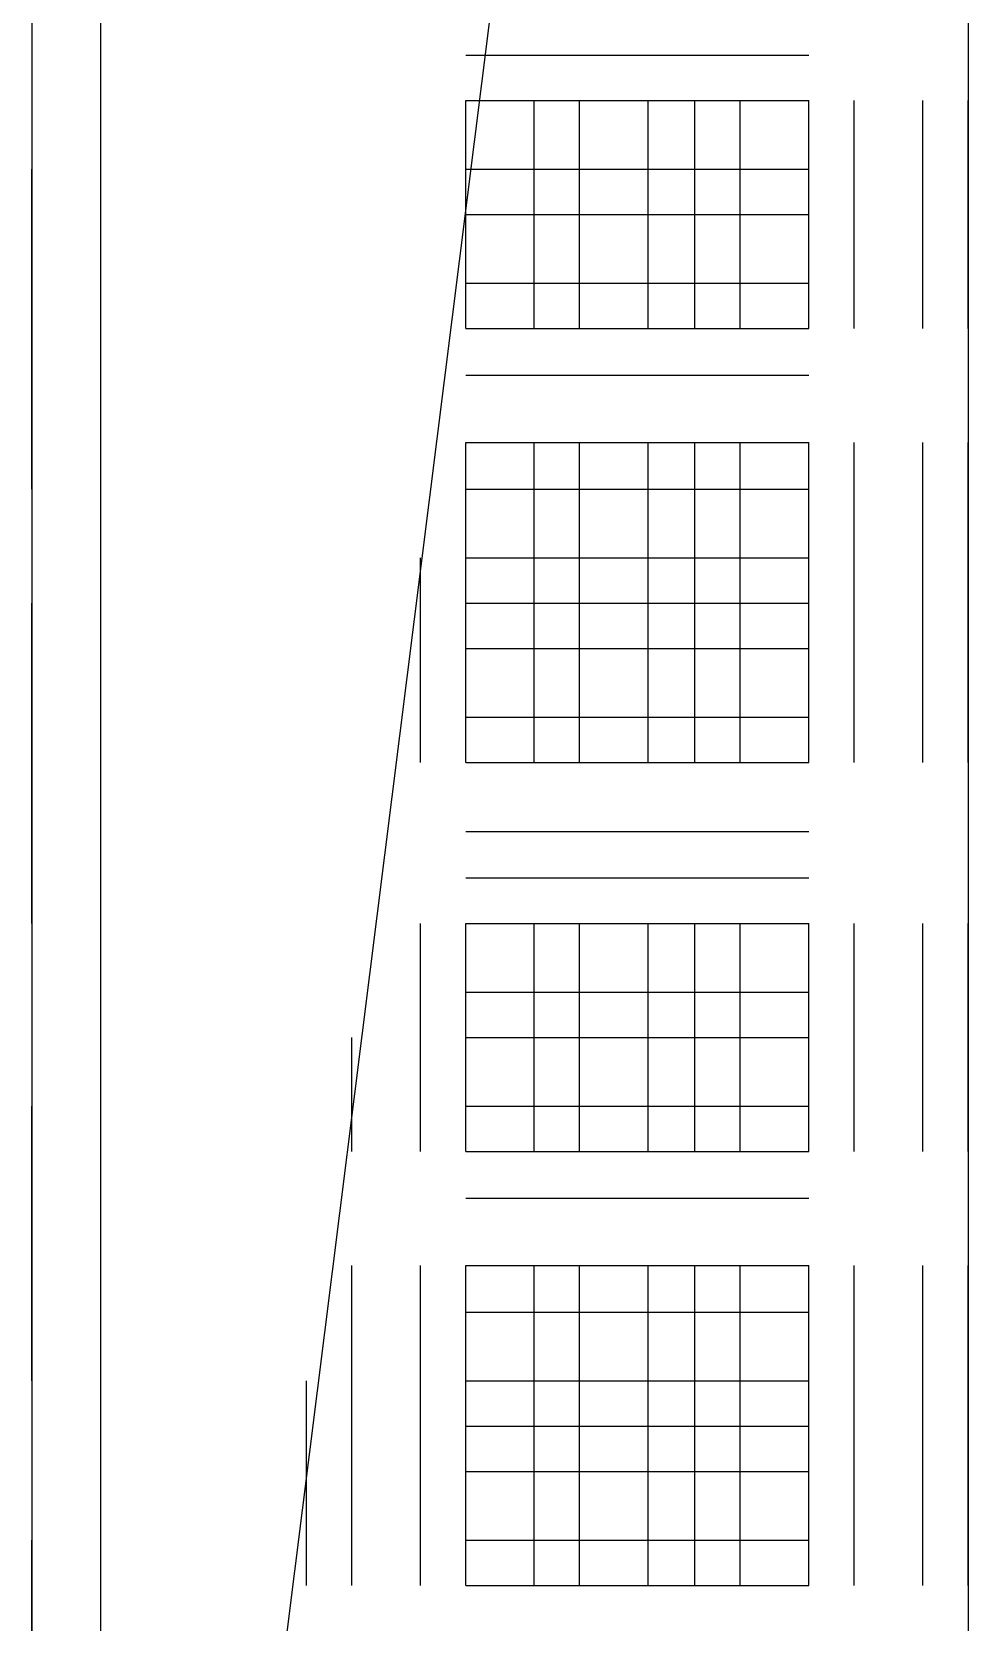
# Model space of a CAD drawing. Header units: millimetres. Extents: x 5 to 415, y 48 to 251.
# Drawn here: x 185.367 to 186.09, y 73.897 to 75.124 of the extents above; entities that cross this region are included whole.
import ezdxf

# ---------------------------------------------------------------- set-up
doc = ezdxf.new("R2010")
doc.units = ezdxf.units.MM
doc.layers.add('P', color=7, linetype='Continuous')

msp = doc.modelspace()

# ---------------------------------------------------------------- linework, layer by layer
at = {"layer": 'P'}
for points in [[(185.367, 81.28), (185.367, 72.655)], [(185.42, 78.07), (185.42, 72.743)], [(185.42, 72.743), (186.09, 78.07)], [(186.09, 78.07), (186.09, 72.743)], [(185.702, 75.106), (185.79, 75.106)], [(185.702, 75.106), (185.79, 75.106)], [(185.702, 75.106), (185.79, 75.106)], [(185.79, 75.106), (185.879, 75.106)], [(185.79, 75.106), (185.879, 75.106)], [(185.79, 75.106), (185.879, 75.106)], [(185.879, 75.106), (185.967, 75.106)], [(185.879, 75.106), (185.967, 75.106)], [(185.879, 75.106), (185.967, 75.106)], [(185.702, 74.983), (185.702, 75.071)], [(185.702, 75.071), (185.79, 75.071)], [(185.702, 75.071), (185.79, 75.071)], [(185.702, 75.071), (185.79, 75.071)], [(185.702, 75.071), (185.79, 75.071)], [(185.755, 74.983), (185.755, 75.071)], [(185.755, 74.983), (185.755, 75.071)], [(185.755, 74.983), (185.755, 75.071)], [(185.755, 74.983), (185.755, 75.071)], [(185.79, 74.983), (185.79, 75.071)], [(185.79, 74.983), (185.79, 75.071)], [(185.79, 74.983), (185.79, 75.071)], [(185.79, 74.983), (185.79, 75.071)], [(185.79, 75.071), (185.879, 75.071)], [(185.79, 75.071), (185.879, 75.071)], [(185.79, 75.071), (185.879, 75.071)], [(185.79, 75.071), (185.879, 75.071)], [(185.843, 74.983), (185.843, 75.071)], [(185.843, 74.983), (185.843, 75.071)], [(185.843, 74.983), (185.843, 75.071)], [(185.843, 74.983), (185.843, 75.071)], [(185.879, 74.983), (185.879, 75.071)], [(185.879, 74.983), (185.879, 75.071)], [(185.879, 74.983), (185.879, 75.071)], [(185.879, 74.983), (185.879, 75.071)], [(185.879, 75.071), (185.967, 75.071)], [(185.879, 75.071), (185.967, 75.071)], [(185.879, 75.071), (185.967, 75.071)], [(185.879, 75.071), (185.967, 75.071)], [(185.914, 74.983), (185.914, 75.071)], [(185.914, 74.983), (185.914, 75.071)], [(185.914, 74.983), (185.914, 75.071)], [(185.914, 74.983), (185.914, 75.071)], [(185.967, 74.983), (185.967, 75.071)], [(185.967, 74.983), (185.967, 75.071)], [(185.967, 74.983), (185.967, 75.071)], [(186.002, 74.983), (186.002, 75.071)], [(186.002, 74.983), (186.002, 75.071)], [(186.002, 74.983), (186.002, 75.071)], [(186.002, 74.983), (186.002, 75.071)], [(186.055, 74.983), (186.055, 75.071)], [(186.055, 74.983), (186.055, 75.071)], [(186.055, 74.983), (186.055, 75.071)], [(186.055, 74.983), (186.055, 75.071)], [(186.09, 74.983), (186.09, 75.071)], [(186.09, 74.983), (186.09, 75.071)], [(185.367, 74.771), (185.367, 75.018)], [(185.367, 75.018), (185.367, 74.771)], [(185.702, 75.018), (185.79, 75.018)], [(185.702, 75.018), (185.79, 75.018)], [(185.702, 75.018), (185.79, 75.018)], [(185.702, 75.018), (185.79, 75.018)], [(185.79, 75.018), (185.879, 75.018)], [(185.79, 75.018), (185.879, 75.018)], [(185.79, 75.018), (185.879, 75.018)], [(185.79, 75.018), (185.879, 75.018)], [(185.879, 75.018), (185.967, 75.018)], [(185.879, 75.018), (185.967, 75.018)], [(185.879, 75.018), (185.967, 75.018)], [(185.879, 75.018), (185.967, 75.018)], [(185.702, 74.895), (185.702, 74.983)], [(185.702, 74.895), (185.702, 74.983)], [(185.702, 74.983), (185.79, 74.983)], [(185.702, 74.983), (185.79, 74.983)], [(185.702, 74.983), (185.79, 74.983)], [(185.702, 74.983), (185.79, 74.983)], [(185.755, 74.895), (185.755, 74.983)], [(185.755, 74.895), (185.755, 74.983)], [(185.755, 74.895), (185.755, 74.983)], [(185.755, 74.895), (185.755, 74.983)], [(185.79, 74.895), (185.79, 74.983)], [(185.79, 74.895), (185.79, 74.983)], [(185.79, 74.895), (185.79, 74.983)], [(185.79, 74.895), (185.79, 74.983)], [(185.79, 74.983), (185.879, 74.983)], [(185.79, 74.983), (185.879, 74.983)], [(185.79, 74.983), (185.879, 74.983)], [(185.79, 74.983), (185.879, 74.983)], [(185.843, 74.895), (185.843, 74.983)], [(185.843, 74.895), (185.843, 74.983)], [(185.843, 74.895), (185.843, 74.983)], [(185.843, 74.895), (185.843, 74.983)], [(185.879, 74.895), (185.879, 74.983)], [(185.879, 74.895), (185.879, 74.983)], [(185.879, 74.895), (185.879, 74.983)], [(185.879, 74.895), (185.879, 74.983)], [(185.879, 74.983), (185.967, 74.983)], [(185.879, 74.983), (185.967, 74.983)], [(185.879, 74.983), (185.967, 74.983)], [(185.879, 74.983), (185.967, 74.983)], [(185.914, 74.895), (185.914, 74.983)], [(185.914, 74.895), (185.914, 74.983)], [(185.914, 74.895), (185.914, 74.983)], [(185.914, 74.895), (185.914, 74.983)], [(185.967, 74.895), (185.967, 74.983)], [(185.967, 74.895), (185.967, 74.983)], [(185.967, 74.895), (185.967, 74.983)], [(186.002, 74.895), (186.002, 74.983)], [(186.002, 74.895), (186.002, 74.983)], [(186.002, 74.895), (186.002, 74.983)], [(186.002, 74.895), (186.002, 74.983)], [(186.055, 74.895), (186.055, 74.983)], [(186.055, 74.895), (186.055, 74.983)], [(186.055, 74.895), (186.055, 74.983)], [(186.055, 74.895), (186.055, 74.983)], [(186.09, 74.895), (186.09, 74.983)], [(186.09, 74.895), (186.09, 74.983)], [(185.702, 74.93), (185.79, 74.93)], [(185.702, 74.93), (185.79, 74.93)], [(185.702, 74.93), (185.79, 74.93)], [(185.702, 74.93), (185.79, 74.93)], [(185.79, 74.93), (185.879, 74.93)], [(185.79, 74.93), (185.879, 74.93)], [(185.79, 74.93), (185.879, 74.93)], [(185.79, 74.93), (185.879, 74.93)], [(185.879, 74.93), (185.967, 74.93)], [(185.879, 74.93), (185.967, 74.93)], [(185.879, 74.93), (185.967, 74.93)], [(185.879, 74.93), (185.967, 74.93)], [(185.702, 74.895), (185.79, 74.895)], [(185.702, 74.895), (185.79, 74.895)], [(185.702, 74.895), (185.79, 74.895)], [(185.702, 74.895), (185.79, 74.895)], [(185.79, 74.895), (185.879, 74.895)], [(185.79, 74.895), (185.879, 74.895)], [(185.79, 74.895), (185.879, 74.895)], [(185.79, 74.895), (185.879, 74.895)], [(185.879, 74.895), (185.967, 74.895)], [(185.879, 74.895), (185.967, 74.895)], [(185.879, 74.895), (185.967, 74.895)], [(185.879, 74.895), (185.967, 74.895)], [(185.702, 74.859), (185.79, 74.859)], [(185.702, 74.859), (185.79, 74.859)], [(185.702, 74.859), (185.79, 74.859)], [(185.702, 74.859), (185.79, 74.859)], [(185.79, 74.859), (185.879, 74.859)], [(185.79, 74.859), (185.879, 74.859)], [(185.79, 74.859), (185.879, 74.859)], [(185.79, 74.859), (185.879, 74.859)], [(185.879, 74.859), (185.967, 74.859)], [(185.879, 74.859), (185.967, 74.859)], [(185.879, 74.859), (185.967, 74.859)], [(185.879, 74.859), (185.967, 74.859)], [(185.702, 74.718), (185.702, 74.807)], [(185.702, 74.718), (185.702, 74.807)], [(185.702, 74.718), (185.702, 74.807)], [(185.702, 74.718), (185.702, 74.807)], [(185.702, 74.807), (185.79, 74.807)], [(185.702, 74.807), (185.79, 74.807)], [(185.702, 74.807), (185.79, 74.807)], [(185.755, 74.718), (185.755, 74.807)], [(185.755, 74.718), (185.755, 74.807)], [(185.755, 74.718), (185.755, 74.807)], [(185.755, 74.718), (185.755, 74.807)], [(185.79, 74.718), (185.79, 74.807)], [(185.79, 74.718), (185.79, 74.807)], [(185.79, 74.718), (185.79, 74.807)], [(185.79, 74.718), (185.79, 74.807)], [(185.79, 74.807), (185.879, 74.807)], [(185.79, 74.807), (185.879, 74.807)], [(185.79, 74.807), (185.879, 74.807)], [(185.843, 74.718), (185.843, 74.807)], [(185.843, 74.718), (185.843, 74.807)], [(185.843, 74.718), (185.843, 74.807)], [(185.843, 74.718), (185.843, 74.807)], [(185.879, 74.718), (185.879, 74.807)], [(185.879, 74.718), (185.879, 74.807)], [(185.879, 74.718), (185.879, 74.807)], [(185.879, 74.718), (185.879, 74.807)], [(185.879, 74.807), (185.967, 74.807)], [(185.879, 74.807), (185.967, 74.807)], [(185.879, 74.807), (185.967, 74.807)], [(185.914, 74.718), (185.914, 74.807)], [(185.914, 74.718), (185.914, 74.807)], [(185.914, 74.718), (185.914, 74.807)], [(185.914, 74.718), (185.914, 74.807)], [(185.967, 74.718), (185.967, 74.807)], [(185.967, 74.718), (185.967, 74.807)], [(185.967, 74.718), (185.967, 74.807)], [(186.002, 74.718), (186.002, 74.807)], [(186.002, 74.718), (186.002, 74.807)], [(186.002, 74.718), (186.002, 74.807)], [(186.002, 74.718), (186.002, 74.807)], [(186.055, 74.718), (186.055, 74.807)], [(186.055, 74.718), (186.055, 74.807)], [(186.055, 74.718), (186.055, 74.807)], [(186.055, 74.718), (186.055, 74.807)], [(186.09, 74.718), (186.09, 74.807)], [(186.09, 74.718), (186.09, 74.807)], [(185.702, 74.771), (185.79, 74.771)], [(185.702, 74.771), (185.79, 74.771)], [(185.702, 74.771), (185.79, 74.771)], [(185.702, 74.771), (185.79, 74.771)], [(185.79, 74.771), (185.879, 74.771)], [(185.79, 74.771), (185.879, 74.771)], [(185.79, 74.771), (185.879, 74.771)], [(185.79, 74.771), (185.879, 74.771)], [(185.879, 74.771), (185.967, 74.771)], [(185.879, 74.771), (185.967, 74.771)], [(185.879, 74.771), (185.967, 74.771)], [(185.879, 74.771), (185.967, 74.771)], [(185.667, 74.648), (185.667, 74.718)], [(185.702, 74.648), (185.702, 74.718)], [(185.702, 74.648), (185.702, 74.718)], [(185.702, 74.648), (185.702, 74.718)], [(185.702, 74.648), (185.702, 74.718)], [(185.702, 74.718), (185.79, 74.718)], [(185.702, 74.718), (185.79, 74.718)], [(185.702, 74.718), (185.79, 74.718)], [(185.702, 74.718), (185.79, 74.718)], [(185.755, 74.648), (185.755, 74.718)], [(185.755, 74.648), (185.755, 74.718)], [(185.755, 74.648), (185.755, 74.718)], [(185.755, 74.648), (185.755, 74.718)], [(185.79, 74.648), (185.79, 74.718)], [(185.79, 74.648), (185.79, 74.718)], [(185.79, 74.648), (185.79, 74.718)], [(185.79, 74.648), (185.79, 74.718)], [(185.79, 74.718), (185.879, 74.718)], [(185.79, 74.718), (185.879, 74.718)], [(185.79, 74.718), (185.879, 74.718)], [(185.79, 74.718), (185.879, 74.718)], [(185.843, 74.648), (185.843, 74.718)], [(185.843, 74.648), (185.843, 74.718)], [(185.843, 74.648), (185.843, 74.718)], [(185.843, 74.648), (185.843, 74.718)], [(185.879, 74.648), (185.879, 74.718)], [(185.879, 74.648), (185.879, 74.718)], [(185.879, 74.648), (185.879, 74.718)], [(185.879, 74.648), (185.879, 74.718)], [(185.879, 74.718), (185.967, 74.718)], [(185.879, 74.718), (185.967, 74.718)], [(185.879, 74.718), (185.967, 74.718)], [(185.879, 74.718), (185.967, 74.718)], [(185.914, 74.648), (185.914, 74.718)], [(185.914, 74.648), (185.914, 74.718)], [(185.914, 74.648), (185.914, 74.718)], [(185.914, 74.648), (185.914, 74.718)], [(185.967, 74.648), (185.967, 74.718)], [(185.967, 74.648), (185.967, 74.718)], [(185.967, 74.648), (185.967, 74.718)], [(186.002, 74.648), (186.002, 74.718)], [(186.002, 74.648), (186.002, 74.718)], [(186.002, 74.648), (186.002, 74.718)], [(186.002, 74.648), (186.002, 74.718)], [(186.055, 74.648), (186.055, 74.718)], [(186.055, 74.648), (186.055, 74.718)], [(186.055, 74.648), (186.055, 74.718)], [(186.055, 74.648), (186.055, 74.718)], [(186.09, 74.648), (186.09, 74.718)], [(186.09, 74.648), (186.09, 74.718)], [(185.367, 74.436), (185.367, 74.683)], [(185.367, 74.683), (185.367, 74.436)], [(185.702, 74.683), (185.79, 74.683)], [(185.702, 74.683), (185.79, 74.683)], [(185.702, 74.683), (185.79, 74.683)], [(185.702, 74.683), (185.79, 74.683)], [(185.79, 74.683), (185.879, 74.683)], [(185.79, 74.683), (185.879, 74.683)], [(185.79, 74.683), (185.879, 74.683)], [(185.79, 74.683), (185.879, 74.683)], [(185.879, 74.683), (185.967, 74.683)], [(185.879, 74.683), (185.967, 74.683)], [(185.879, 74.683), (185.967, 74.683)], [(185.879, 74.683), (185.967, 74.683)], [(185.667, 74.56), (185.667, 74.648)], [(185.667, 74.56), (185.667, 74.648)], [(185.702, 74.56), (185.702, 74.648)], [(185.702, 74.56), (185.702, 74.648)], [(185.702, 74.56), (185.702, 74.648)], [(185.702, 74.56), (185.702, 74.648)], [(185.702, 74.648), (185.79, 74.648)], [(185.702, 74.648), (185.79, 74.648)], [(185.702, 74.648), (185.79, 74.648)], [(185.702, 74.648), (185.79, 74.648)], [(185.755, 74.56), (185.755, 74.648)], [(185.755, 74.56), (185.755, 74.648)], [(185.755, 74.56), (185.755, 74.648)], [(185.755, 74.56), (185.755, 74.648)], [(185.79, 74.56), (185.79, 74.648)], [(185.79, 74.56), (185.79, 74.648)], [(185.79, 74.56), (185.79, 74.648)], [(185.79, 74.56), (185.79, 74.648)], [(185.79, 74.648), (185.879, 74.648)], [(185.79, 74.648), (185.879, 74.648)], [(185.79, 74.648), (185.879, 74.648)], [(185.79, 74.648), (185.879, 74.648)], [(185.843, 74.56), (185.843, 74.648)], [(185.843, 74.56), (185.843, 74.648)], [(185.843, 74.56), (185.843, 74.648)], [(185.843, 74.56), (185.843, 74.648)], [(185.879, 74.56), (185.879, 74.648)], [(185.879, 74.56), (185.879, 74.648)], [(185.879, 74.56), (185.879, 74.648)], [(185.879, 74.56), (185.879, 74.648)], [(185.879, 74.648), (185.967, 74.648)], [(185.879, 74.648), (185.967, 74.648)], [(185.879, 74.648), (185.967, 74.648)], [(185.879, 74.648), (185.967, 74.648)], [(185.914, 74.56), (185.914, 74.648)], [(185.914, 74.56), (185.914, 74.648)], [(185.914, 74.56), (185.914, 74.648)], [(185.914, 74.56), (185.914, 74.648)], [(185.967, 74.56), (185.967, 74.648)], [(185.967, 74.56), (185.967, 74.648)], [(185.967, 74.56), (185.967, 74.648)], [(186.002, 74.56), (186.002, 74.648)], [(186.002, 74.56), (186.002, 74.648)], [(186.002, 74.56), (186.002, 74.648)], [(186.002, 74.56), (186.002, 74.648)], [(186.055, 74.56), (186.055, 74.648)], [(186.055, 74.56), (186.055, 74.648)], [(186.055, 74.56), (186.055, 74.648)], [(186.055, 74.56), (186.055, 74.648)], [(186.09, 74.56), (186.09, 74.648)], [(186.09, 74.56), (186.09, 74.648)], [(185.702, 74.595), (185.79, 74.595)], [(185.702, 74.595), (185.79, 74.595)], [(185.702, 74.595), (185.79, 74.595)], [(185.702, 74.595), (185.79, 74.595)], [(185.79, 74.595), (185.879, 74.595)], [(185.79, 74.595), (185.879, 74.595)], [(185.79, 74.595), (185.879, 74.595)], [(185.79, 74.595), (185.879, 74.595)], [(185.879, 74.595), (185.967, 74.595)], [(185.879, 74.595), (185.967, 74.595)], [(185.879, 74.595), (185.967, 74.595)], [(185.879, 74.595), (185.967, 74.595)], [(185.702, 74.56), (185.79, 74.56)], [(185.702, 74.56), (185.79, 74.56)], [(185.702, 74.56), (185.79, 74.56)], [(185.702, 74.56), (185.79, 74.56)], [(185.79, 74.56), (185.879, 74.56)], [(185.79, 74.56), (185.879, 74.56)], [(185.79, 74.56), (185.879, 74.56)], [(185.79, 74.56), (185.879, 74.56)], [(185.879, 74.56), (185.967, 74.56)], [(185.879, 74.56), (185.967, 74.56)], [(185.879, 74.56), (185.967, 74.56)], [(185.879, 74.56), (185.967, 74.56)], [(185.702, 74.507), (185.79, 74.507)], [(185.702, 74.507), (185.79, 74.507)], [(185.702, 74.507), (185.79, 74.507)], [(185.702, 74.507), (185.79, 74.507)], [(185.79, 74.507), (185.879, 74.507)], [(185.79, 74.507), (185.879, 74.507)], [(185.79, 74.507), (185.879, 74.507)], [(185.79, 74.507), (185.879, 74.507)], [(185.879, 74.507), (185.967, 74.507)], [(185.879, 74.507), (185.967, 74.507)], [(185.879, 74.507), (185.967, 74.507)], [(185.879, 74.507), (185.967, 74.507)], [(185.702, 74.471), (185.79, 74.471)], [(185.702, 74.471), (185.79, 74.471)], [(185.702, 74.471), (185.79, 74.471)], [(185.79, 74.471), (185.879, 74.471)], [(185.79, 74.471), (185.879, 74.471)], [(185.79, 74.471), (185.879, 74.471)], [(185.879, 74.471), (185.967, 74.471)], [(185.879, 74.471), (185.967, 74.471)], [(185.879, 74.471), (185.967, 74.471)], [(185.667, 74.348), (185.667, 74.436)], [(185.667, 74.348), (185.667, 74.436)], [(185.667, 74.348), (185.667, 74.436)], [(185.667, 74.348), (185.667, 74.436)], [(185.702, 74.348), (185.702, 74.436)], [(185.702, 74.348), (185.702, 74.436)], [(185.702, 74.348), (185.702, 74.436)], [(185.702, 74.348), (185.702, 74.436)], [(185.702, 74.436), (185.79, 74.436)], [(185.702, 74.436), (185.79, 74.436)], [(185.702, 74.436), (185.79, 74.436)], [(185.702, 74.436), (185.79, 74.436)], [(185.755, 74.348), (185.755, 74.436)], [(185.755, 74.348), (185.755, 74.436)], [(185.755, 74.348), (185.755, 74.436)], [(185.755, 74.348), (185.755, 74.436)], [(185.79, 74.348), (185.79, 74.436)], [(185.79, 74.348), (185.79, 74.436)], [(185.79, 74.348), (185.79, 74.436)], [(185.79, 74.348), (185.79, 74.436)], [(185.79, 74.436), (185.879, 74.436)], [(185.79, 74.436), (185.879, 74.436)], [(185.79, 74.436), (185.879, 74.436)], [(185.79, 74.436), (185.879, 74.436)], [(185.843, 74.348), (185.843, 74.436)], [(185.843, 74.348), (185.843, 74.436)], [(185.843, 74.348), (185.843, 74.436)], [(185.843, 74.348), (185.843, 74.436)], [(185.879, 74.348), (185.879, 74.436)], [(185.879, 74.348), (185.879, 74.436)], [(185.879, 74.348), (185.879, 74.436)], [(185.879, 74.348), (185.879, 74.436)], [(185.879, 74.436), (185.967, 74.436)], [(185.879, 74.436), (185.967, 74.436)], [(185.879, 74.436), (185.967, 74.436)], [(185.879, 74.436), (185.967, 74.436)], [(185.914, 74.348), (185.914, 74.436)], [(185.914, 74.348), (185.914, 74.436)], [(185.914, 74.348), (185.914, 74.436)], [(185.914, 74.348), (185.914, 74.436)], [(185.967, 74.348), (185.967, 74.436)], [(185.967, 74.348), (185.967, 74.436)], [(185.967, 74.348), (185.967, 74.436)], [(186.002, 74.348), (186.002, 74.436)], [(186.002, 74.348), (186.002, 74.436)], [(186.002, 74.348), (186.002, 74.436)], [(186.002, 74.348), (186.002, 74.436)], [(186.055, 74.348), (186.055, 74.436)], [(186.055, 74.348), (186.055, 74.436)], [(186.055, 74.348), (186.055, 74.436)], [(186.055, 74.348), (186.055, 74.436)], [(186.09, 74.348), (186.09, 74.436)], [(186.09, 74.348), (186.09, 74.436)], [(185.702, 74.383), (185.79, 74.383)], [(185.702, 74.383), (185.79, 74.383)], [(185.702, 74.383), (185.79, 74.383)], [(185.702, 74.383), (185.79, 74.383)], [(185.79, 74.383), (185.879, 74.383)], [(185.79, 74.383), (185.879, 74.383)], [(185.79, 74.383), (185.879, 74.383)], [(185.79, 74.383), (185.879, 74.383)], [(185.879, 74.383), (185.967, 74.383)], [(185.879, 74.383), (185.967, 74.383)], [(185.879, 74.383), (185.967, 74.383)], [(185.879, 74.383), (185.967, 74.383)], [(185.614, 74.26), (185.614, 74.348)], [(185.667, 74.26), (185.667, 74.348)], [(185.667, 74.26), (185.667, 74.348)], [(185.667, 74.26), (185.667, 74.348)], [(185.667, 74.26), (185.667, 74.348)], [(185.702, 74.26), (185.702, 74.348)], [(185.702, 74.26), (185.702, 74.348)], [(185.702, 74.26), (185.702, 74.348)], [(185.702, 74.26), (185.702, 74.348)], [(185.702, 74.348), (185.79, 74.348)], [(185.702, 74.348), (185.79, 74.348)], [(185.702, 74.348), (185.79, 74.348)], [(185.702, 74.348), (185.79, 74.348)], [(185.755, 74.26), (185.755, 74.348)], [(185.755, 74.26), (185.755, 74.348)], [(185.755, 74.26), (185.755, 74.348)], [(185.755, 74.26), (185.755, 74.348)], [(185.79, 74.26), (185.79, 74.348)], [(185.79, 74.26), (185.79, 74.348)], [(185.79, 74.26), (185.79, 74.348)], [(185.79, 74.26), (185.79, 74.348)], [(185.79, 74.348), (185.879, 74.348)], [(185.79, 74.348), (185.879, 74.348)], [(185.79, 74.348), (185.879, 74.348)], [(185.79, 74.348), (185.879, 74.348)], [(185.843, 74.26), (185.843, 74.348)], [(185.843, 74.26), (185.843, 74.348)], [(185.843, 74.26), (185.843, 74.348)], [(185.843, 74.26), (185.843, 74.348)], [(185.879, 74.26), (185.879, 74.348)], [(185.879, 74.26), (185.879, 74.348)], [(185.879, 74.26), (185.879, 74.348)], [(185.879, 74.26), (185.879, 74.348)], [(185.879, 74.348), (185.967, 74.348)], [(185.879, 74.348), (185.967, 74.348)], [(185.879, 74.348), (185.967, 74.348)], [(185.879, 74.348), (185.967, 74.348)], [(185.914, 74.26), (185.914, 74.348)], [(185.914, 74.26), (185.914, 74.348)], [(185.914, 74.26), (185.914, 74.348)], [(185.914, 74.26), (185.914, 74.348)], [(185.967, 74.26), (185.967, 74.348)], [(185.967, 74.26), (185.967, 74.348)], [(185.967, 74.26), (185.967, 74.348)], [(186.002, 74.26), (186.002, 74.348)], [(186.002, 74.26), (186.002, 74.348)], [(186.002, 74.26), (186.002, 74.348)], [(186.002, 74.26), (186.002, 74.348)], [(186.055, 74.26), (186.055, 74.348)], [(186.055, 74.26), (186.055, 74.348)], [(186.055, 74.26), (186.055, 74.348)], [(186.055, 74.26), (186.055, 74.348)], [(186.09, 74.26), (186.09, 74.348)], [(186.09, 74.26), (186.09, 74.348)], [(185.367, 74.083), (185.367, 74.295)], [(185.367, 74.295), (185.367, 74.083)], [(185.702, 74.295), (185.79, 74.295)], [(185.702, 74.295), (185.79, 74.295)], [(185.702, 74.295), (185.79, 74.295)], [(185.702, 74.295), (185.79, 74.295)], [(185.79, 74.295), (185.879, 74.295)], [(185.79, 74.295), (185.879, 74.295)], [(185.79, 74.295), (185.879, 74.295)], [(185.79, 74.295), (185.879, 74.295)], [(185.879, 74.295), (185.967, 74.295)], [(185.879, 74.295), (185.967, 74.295)], [(185.879, 74.295), (185.967, 74.295)], [(185.879, 74.295), (185.967, 74.295)], [(185.702, 74.26), (185.79, 74.26)], [(185.702, 74.26), (185.79, 74.26)], [(185.702, 74.26), (185.79, 74.26)], [(185.702, 74.26), (185.79, 74.26)], [(185.79, 74.26), (185.879, 74.26)], [(185.79, 74.26), (185.879, 74.26)], [(185.79, 74.26), (185.879, 74.26)], [(185.79, 74.26), (185.879, 74.26)], [(185.879, 74.26), (185.967, 74.26)], [(185.879, 74.26), (185.967, 74.26)], [(185.879, 74.26), (185.967, 74.26)], [(185.879, 74.26), (185.967, 74.26)], [(185.702, 74.224), (185.79, 74.224)], [(185.702, 74.224), (185.79, 74.224)], [(185.702, 74.224), (185.79, 74.224)], [(185.702, 74.224), (185.79, 74.224)], [(185.79, 74.224), (185.879, 74.224)], [(185.79, 74.224), (185.879, 74.224)], [(185.79, 74.224), (185.879, 74.224)], [(185.79, 74.224), (185.879, 74.224)], [(185.879, 74.224), (185.967, 74.224)], [(185.879, 74.224), (185.967, 74.224)], [(185.879, 74.224), (185.967, 74.224)], [(185.879, 74.224), (185.967, 74.224)], [(185.614, 74.083), (185.614, 74.172)], [(185.614, 74.083), (185.614, 74.172)], [(185.614, 74.083), (185.614, 74.172)], [(185.667, 74.083), (185.667, 74.172)], [(185.667, 74.083), (185.667, 74.172)], [(185.667, 74.083), (185.667, 74.172)], [(185.667, 74.083), (185.667, 74.172)], [(185.702, 74.083), (185.702, 74.172)], [(185.702, 74.083), (185.702, 74.172)], [(185.702, 74.083), (185.702, 74.172)], [(185.702, 74.083), (185.702, 74.172)], [(185.702, 74.172), (185.79, 74.172)], [(185.702, 74.172), (185.79, 74.172)], [(185.702, 74.172), (185.79, 74.172)], [(185.755, 74.083), (185.755, 74.172)], [(185.755, 74.083), (185.755, 74.172)], [(185.755, 74.083), (185.755, 74.172)], [(185.755, 74.083), (185.755, 74.172)], [(185.79, 74.083), (185.79, 74.172)], [(185.79, 74.083), (185.79, 74.172)], [(185.79, 74.083), (185.79, 74.172)], [(185.79, 74.083), (185.79, 74.172)], [(185.79, 74.172), (185.879, 74.172)], [(185.79, 74.172), (185.879, 74.172)], [(185.79, 74.172), (185.879, 74.172)], [(185.843, 74.083), (185.843, 74.172)], [(185.843, 74.083), (185.843, 74.172)], [(185.843, 74.083), (185.843, 74.172)], [(185.843, 74.083), (185.843, 74.172)], [(185.879, 74.083), (185.879, 74.172)], [(185.879, 74.083), (185.879, 74.172)], [(185.879, 74.083), (185.879, 74.172)], [(185.879, 74.083), (185.879, 74.172)], [(185.879, 74.172), (185.967, 74.172)], [(185.879, 74.172), (185.967, 74.172)], [(185.879, 74.172), (185.967, 74.172)], [(185.914, 74.083), (185.914, 74.172)], [(185.914, 74.083), (185.914, 74.172)], [(185.914, 74.083), (185.914, 74.172)], [(185.914, 74.083), (185.914, 74.172)], [(185.967, 74.083), (185.967, 74.172)], [(185.967, 74.083), (185.967, 74.172)], [(185.967, 74.083), (185.967, 74.172)], [(186.002, 74.083), (186.002, 74.172)], [(186.002, 74.083), (186.002, 74.172)], [(186.002, 74.083), (186.002, 74.172)], [(186.002, 74.083), (186.002, 74.172)], [(186.055, 74.083), (186.055, 74.172)], [(186.055, 74.083), (186.055, 74.172)], [(186.055, 74.083), (186.055, 74.172)], [(186.055, 74.083), (186.055, 74.172)], [(186.09, 74.083), (186.09, 74.172)], [(186.09, 74.083), (186.09, 74.172)], [(185.702, 74.136), (185.79, 74.136)], [(185.702, 74.136), (185.79, 74.136)], [(185.702, 74.136), (185.79, 74.136)], [(185.702, 74.136), (185.79, 74.136)], [(185.79, 74.136), (185.879, 74.136)], [(185.79, 74.136), (185.879, 74.136)], [(185.79, 74.136), (185.879, 74.136)], [(185.79, 74.136), (185.879, 74.136)], [(185.879, 74.136), (185.967, 74.136)], [(185.879, 74.136), (185.967, 74.136)], [(185.879, 74.136), (185.967, 74.136)], [(185.879, 74.136), (185.967, 74.136)], [(185.579, 74.013), (185.579, 74.083)], [(185.614, 74.013), (185.614, 74.083)], [(185.614, 74.013), (185.614, 74.083)], [(185.614, 74.013), (185.614, 74.083)], [(185.667, 74.013), (185.667, 74.083)], [(185.667, 74.013), (185.667, 74.083)], [(185.667, 74.013), (185.667, 74.083)], [(185.667, 74.013), (185.667, 74.083)], [(185.702, 74.013), (185.702, 74.083)], [(185.702, 74.013), (185.702, 74.083)], [(185.702, 74.013), (185.702, 74.083)], [(185.702, 74.013), (185.702, 74.083)], [(185.702, 74.083), (185.79, 74.083)], [(185.702, 74.083), (185.79, 74.083)], [(185.702, 74.083), (185.79, 74.083)], [(185.702, 74.083), (185.79, 74.083)], [(185.755, 74.013), (185.755, 74.083)], [(185.755, 74.013), (185.755, 74.083)], [(185.755, 74.013), (185.755, 74.083)], [(185.755, 74.013), (185.755, 74.083)], [(185.79, 74.013), (185.79, 74.083)], [(185.79, 74.013), (185.79, 74.083)], [(185.79, 74.013), (185.79, 74.083)], [(185.79, 74.013), (185.79, 74.083)], [(185.79, 74.083), (185.879, 74.083)], [(185.79, 74.083), (185.879, 74.083)], [(185.79, 74.083), (185.879, 74.083)], [(185.79, 74.083), (185.879, 74.083)], [(185.843, 74.013), (185.843, 74.083)], [(185.843, 74.013), (185.843, 74.083)], [(185.843, 74.013), (185.843, 74.083)], [(185.843, 74.013), (185.843, 74.083)], [(185.879, 74.013), (185.879, 74.083)], [(185.879, 74.013), (185.879, 74.083)], [(185.879, 74.013), (185.879, 74.083)], [(185.879, 74.013), (185.879, 74.083)], [(185.879, 74.083), (185.967, 74.083)], [(185.879, 74.083), (185.967, 74.083)], [(185.879, 74.083), (185.967, 74.083)], [(185.879, 74.083), (185.967, 74.083)], [(185.914, 74.013), (185.914, 74.083)], [(185.914, 74.013), (185.914, 74.083)], [(185.914, 74.013), (185.914, 74.083)], [(185.914, 74.013), (185.914, 74.083)], [(185.967, 74.013), (185.967, 74.083)], [(185.967, 74.013), (185.967, 74.083)], [(185.967, 74.013), (185.967, 74.083)], [(186.002, 74.013), (186.002, 74.083)], [(186.002, 74.013), (186.002, 74.083)], [(186.002, 74.013), (186.002, 74.083)], [(186.002, 74.013), (186.002, 74.083)], [(186.055, 74.013), (186.055, 74.083)], [(186.055, 74.013), (186.055, 74.083)], [(186.055, 74.013), (186.055, 74.083)], [(186.055, 74.013), (186.055, 74.083)], [(186.09, 74.013), (186.09, 74.083)], [(186.09, 74.013), (186.09, 74.083)], [(185.702, 74.048), (185.79, 74.048)], [(185.702, 74.048), (185.79, 74.048)], [(185.702, 74.048), (185.79, 74.048)], [(185.702, 74.048), (185.79, 74.048)], [(185.79, 74.048), (185.879, 74.048)], [(185.79, 74.048), (185.879, 74.048)], [(185.79, 74.048), (185.879, 74.048)], [(185.79, 74.048), (185.879, 74.048)], [(185.879, 74.048), (185.967, 74.048)], [(185.879, 74.048), (185.967, 74.048)], [(185.879, 74.048), (185.967, 74.048)], [(185.879, 74.048), (185.967, 74.048)], [(185.579, 73.925), (185.579, 74.013)], [(185.579, 73.925), (185.579, 74.013)], [(185.614, 73.925), (185.614, 74.013)], [(185.614, 73.925), (185.614, 74.013)], [(185.614, 73.925), (185.614, 74.013)], [(185.667, 73.925), (185.667, 74.013)], [(185.667, 73.925), (185.667, 74.013)], [(185.667, 73.925), (185.667, 74.013)], [(185.667, 73.925), (185.667, 74.013)], [(185.702, 73.925), (185.702, 74.013)], [(185.702, 73.925), (185.702, 74.013)], [(185.702, 73.925), (185.702, 74.013)], [(185.702, 73.925), (185.702, 74.013)], [(185.702, 74.013), (185.79, 74.013)], [(185.702, 74.013), (185.79, 74.013)], [(185.702, 74.013), (185.79, 74.013)], [(185.702, 74.013), (185.79, 74.013)], [(185.755, 73.925), (185.755, 74.013)], [(185.755, 73.925), (185.755, 74.013)], [(185.755, 73.925), (185.755, 74.013)], [(185.755, 73.925), (185.755, 74.013)], [(185.79, 73.925), (185.79, 74.013)], [(185.79, 73.925), (185.79, 74.013)], [(185.79, 73.925), (185.79, 74.013)], [(185.79, 73.925), (185.79, 74.013)], [(185.79, 74.013), (185.879, 74.013)], [(185.79, 74.013), (185.879, 74.013)], [(185.79, 74.013), (185.879, 74.013)], [(185.79, 74.013), (185.879, 74.013)], [(185.843, 73.925), (185.843, 74.013)], [(185.843, 73.925), (185.843, 74.013)], [(185.843, 73.925), (185.843, 74.013)], [(185.843, 73.925), (185.843, 74.013)], [(185.879, 73.925), (185.879, 74.013)], [(185.879, 73.925), (185.879, 74.013)], [(185.879, 73.925), (185.879, 74.013)], [(185.879, 73.925), (185.879, 74.013)], [(185.879, 74.013), (185.967, 74.013)], [(185.879, 74.013), (185.967, 74.013)], [(185.879, 74.013), (185.967, 74.013)], [(185.879, 74.013), (185.967, 74.013)], [(185.914, 73.925), (185.914, 74.013)], [(185.914, 73.925), (185.914, 74.013)], [(185.914, 73.925), (185.914, 74.013)], [(185.914, 73.925), (185.914, 74.013)], [(185.967, 73.925), (185.967, 74.013)], [(185.967, 73.925), (185.967, 74.013)], [(185.967, 73.925), (185.967, 74.013)], [(186.002, 73.925), (186.002, 74.013)], [(186.002, 73.925), (186.002, 74.013)], [(186.002, 73.925), (186.002, 74.013)], [(186.002, 73.925), (186.002, 74.013)], [(186.055, 73.925), (186.055, 74.013)], [(186.055, 73.925), (186.055, 74.013)], [(186.055, 73.925), (186.055, 74.013)], [(186.055, 73.925), (186.055, 74.013)], [(186.09, 73.925), (186.09, 74.013)], [(186.09, 73.925), (186.09, 74.013)], [(185.367, 73.713), (185.367, 73.96)], [(185.367, 73.96), (185.367, 73.713)], [(185.702, 73.96), (185.79, 73.96)], [(185.702, 73.96), (185.79, 73.96)], [(185.702, 73.96), (185.79, 73.96)], [(185.702, 73.96), (185.79, 73.96)], [(185.79, 73.96), (185.879, 73.96)], [(185.79, 73.96), (185.879, 73.96)], [(185.79, 73.96), (185.879, 73.96)], [(185.79, 73.96), (185.879, 73.96)], [(185.879, 73.96), (185.967, 73.96)], [(185.879, 73.96), (185.967, 73.96)], [(185.879, 73.96), (185.967, 73.96)], [(185.879, 73.96), (185.967, 73.96)], [(185.702, 73.925), (185.79, 73.925)], [(185.702, 73.925), (185.79, 73.925)], [(185.702, 73.925), (185.79, 73.925)], [(185.702, 73.925), (185.79, 73.925)], [(185.79, 73.925), (185.879, 73.925)], [(185.79, 73.925), (185.879, 73.925)], [(185.79, 73.925), (185.879, 73.925)], [(185.79, 73.925), (185.879, 73.925)], [(185.879, 73.925), (185.967, 73.925)], [(185.879, 73.925), (185.967, 73.925)], [(185.879, 73.925), (185.967, 73.925)], [(185.879, 73.925), (185.967, 73.925)]]:
    msp.add_lwpolyline(points, dxfattribs=at)

doc.saveas('drawing.dxf')
